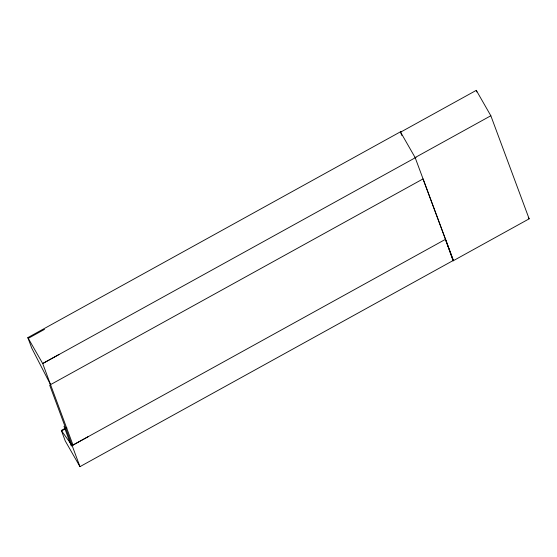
<?xml version="1.0" encoding="UTF-8"?>
<svg xmlns="http://www.w3.org/2000/svg" width="557" height="557" viewBox="0 0 557 557"><rect width="100%" height="100%" fill="white"/><g stroke="black" fill="none" stroke-linecap="round" stroke-linejoin="round"><path stroke-width="0.84" d="M50.541 384.643L31.77 348.167L27.85 337.612L401.207 131.396M401.792 135.414L400.587 132.162L476.291 90.352L490.835 115.752L529.15 218.831L453.447 260.641L452.479 258.949M28.275 338.357L44.504 329.368M58.931 354.558L42.701 363.54L73.002 445.057M453.447 260.641L415.132 157.561L490.835 115.752M416.058 157.325L42.701 363.54L27.85 337.612M79.964 466.648L49.664 385.124L423.028 178.915L453.328 260.432L79.964 466.648L65.273 440.984L61.347 430.436L66.673 427.491M61.347 430.436L61.618 430.909L66.944 427.971M88.354 436.563L72.125 445.544L61.618 430.909M528.294 217.334L529.15 218.831M400.587 132.162L415.132 157.561M476.291 90.352L476.889 91.975M63.992 426.314L71.31 445.997L445.482 239.329L453.154 260.975"/></g></svg>
